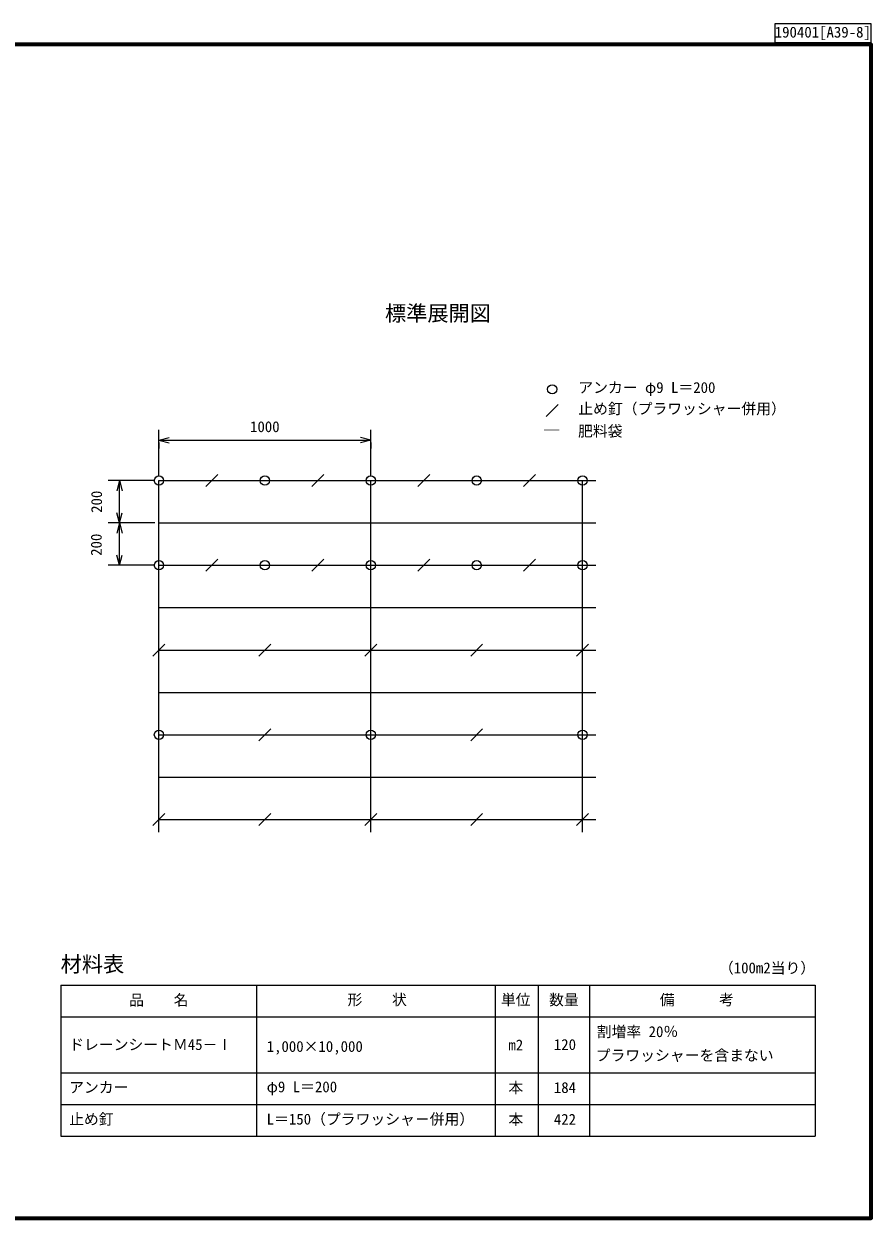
# Model space of a CAD drawing. Units: millimetres, scale not verified. Extents: x 200 to 8200, y 200 to 5838.
# Drawn here: x 4200 to 8200, y 200 to 5838 of the extents above; entities that cross this region are included whole.
import ezdxf
from ezdxf.enums import TextEntityAlignment as Align

# ---------------------------------------------------------------- set-up
doc = ezdxf.new("R2010")
doc.units = ezdxf.units.MM
doc.header["$LTSCALE"] = 20
for name, color, linetype, lineweight in [('C-DOC', 3, 'Continuous', 25), ('C-MTR-FRAM', 5, 'Continuous', 25), ('C-MTR-LINE', 5, 'Continuous', 13), ('C-STR', 7, 'Continuous', 25), ('C-STR-DIM', 1, 'Continuous', 13), ('C-STR-TXT', 7, 'Continuous', 25), ('C-TTL', 2, 'Continuous', 70)]:
    doc.layers.add(name, color=color, linetype=linetype, lineweight=lineweight)
for name, color, linetype in [('C-MTR', 5, 'Continuous'), ('C-MTR-TXT', 5, 'Continuous'), ('C-TTL-TXT', 7, 'Continuous')]:
    doc.layers.add(name, color=color, linetype=linetype)
doc.styles.add('ＭＳ ゴシック', font='')
doc.styles.get('ＭＳ ゴシック').set_extended_font_data('MS Gothic')

msp = doc.modelspace()

# ---------------------------------------------------------------- linework, layer by layer
at = {"layer": 'C-DOC'}
for p, q in [((8200, 5838), (7745, 5838)), ((7745, 5838), (7745, 5750)), ((8200, 5750), (8200, 5838)), ((7745, 5750), (8200, 5750))]:
    msp.add_line(p, q, dxfattribs=at)
at = {"layer": 'C-MTR-FRAM'}
for p, q in [((4373.68, 1300.35), (4373.68, 586.28)), ((4373.68, 1300.35), (7936.4, 1300.35)), ((7936.4, 1300.35), (7936.4, 586.28)), ((4373.68, 586.28), (7936.4, 586.28))]:
    msp.add_line(p, q, dxfattribs=at)
at = {"layer": 'C-MTR-LINE'}
for p, q in [((5298.65, 1300.35), (5298.65, 586.28)), ((6424.91, 1300.35), (6424.91, 586.28)), ((6628.5, 1300.35), (6628.5, 586.28)), ((6870.26, 1300.35), (6870.26, 586.28)), ((4373.68, 1150.35), (7936.4, 1150.35)), ((4373.68, 886.28), (7936.4, 886.28)), ((4373.68, 736.28), (7936.4, 736.28))]:
    msp.add_line(p, q, dxfattribs=at)
at = {"layer": 'C-STR'}
for p, q in [((4837.74, 2022.03), (4837.74, 3682.03)), ((5059.46, 3653.74), (5116.02, 3710.31)), ((5559.46, 3653.74), (5616.02, 3710.31)), ((5837.74, 2022.03), (5837.74, 3682.03)), ((6059.46, 3653.74), (6116.02, 3710.31)), ((6559.46, 3653.74), (6616.02, 3710.31)), ((6837.74, 2022.03), (6837.74, 3682.03)), ((5059.46, 3253.74), (5116.02, 3310.31)), ((5559.46, 3253.74), (5616.02, 3310.31)), ((6059.46, 3253.74), (6116.02, 3310.31)), ((6559.46, 3253.74), (6616.02, 3310.31)), ((4809.46, 2853.74), (4866.02, 2910.31)), ((5309.46, 2853.74), (5366.02, 2910.31)), ((5809.46, 2853.74), (5866.02, 2910.31)), ((6309.46, 2853.74), (6366.02, 2910.31)), ((6809.46, 2853.74), (6866.02, 2910.31)), ((5309.46, 2453.74), (5366.02, 2510.31)), ((6309.46, 2453.74), (6366.02, 2510.31)), ((4809.46, 2053.74), (4866.02, 2110.31)), ((5309.46, 2053.74), (5366.02, 2110.31)), ((5809.46, 2053.74), (5866.02, 2110.31)), ((6309.46, 2053.74), (6366.02, 2110.31)), ((6809.46, 2053.74), (6866.02, 2110.31))]:
    msp.add_line(p, q, dxfattribs=at)
at = {"layer": 'C-STR', "color": 3}
for p, q in [((4837.74, 3682.03), (6900.74, 3682.03)), ((4837.74, 3482.03), (6900.74, 3482.03)), ((4837.74, 3282.03), (6900.74, 3282.03)), ((4837.74, 3082.03), (6900.74, 3082.03)), ((4837.74, 2882.03), (6900.74, 2882.03)), ((4837.74, 2682.03), (6900.74, 2682.03)), ((4837.74, 2482.03), (6900.74, 2482.03)), ((4837.74, 2282.03), (6900.74, 2282.03)), ((4837.74, 2082.03), (6900.74, 2082.03))]:
    msp.add_line(p, q, dxfattribs=at)
at = {"layer": 'C-STR'}
for centre in [(4837.74, 3682.03), (5337.74, 3682.03), (5837.74, 3682.03), (6337.74, 3682.03), (6837.74, 3682.03), (4837.74, 3282.03), (5337.74, 3282.03), (5837.74, 3282.03), (6337.74, 3282.03), (6837.74, 3282.03), (4837.74, 2482.03), (5837.74, 2482.03), (6837.74, 2482.03)]:
    msp.add_circle(centre, 22, dxfattribs=at)
at = {"layer": 'C-STR-DIM'}
for p, q in [((4837.74, 3702.03), (4837.74, 3922.03)), ((5837.74, 3702.03), (5837.74, 3922.03)), ((4837.74, 3873.03), (4886.04, 3885.97)), ((4837.74, 3873.03), (4886.04, 3860.09)), ((4837.74, 3873.03), (5837.74, 3873.03)), ((4837.74, 3862.03), (4837.74, 3833.03)), ((5837.74, 3873.03), (5789.44, 3885.97)), ((5837.74, 3873.03), (5789.44, 3860.09)), ((5837.74, 3862.03), (5837.74, 3833.03)), ((4817.74, 3682.03), (4597.74, 3682.03)), ((4651.13, 3682.03), (4638.19, 3633.73)), ((4651.13, 3682.03), (4664.07, 3633.73)), ((4651.13, 3482.03), (4651.13, 3682.03)), ((4651.13, 3482.03), (4638.19, 3530.32)), ((4651.13, 3482.03), (4664.07, 3530.32)), ((4817.74, 3482.03), (4597.74, 3482.03)), ((4651.13, 3482.03), (4638.19, 3433.73)), ((4651.13, 3282.03), (4651.13, 3482.03)), ((4651.13, 3482.03), (4664.07, 3433.73)), ((4651.13, 3282.03), (4638.19, 3330.32)), ((4651.13, 3282.03), (4664.07, 3330.32)), ((4817.74, 3282.03), (4597.74, 3282.03))]:
    msp.add_line(p, q, dxfattribs=at)
at = {"layer": 'C-STR-TXT'}
msp.add_line((6666.44, 3984.44), (6723, 4041.01), dxfattribs=at)
msp.add_circle((6694.72, 4112.73), 22, dxfattribs=at)
at = {"layer": 'C-TTL'}
msp.add_lwpolyline([(200, 200), (8200, 200), (8200, 5740), (200, 5740)], close=True, dxfattribs=at)

# ---------------------------------------------------------------- texts
at = {"layer": 'C-DOC', "style": 'ＭＳ ゴシック'}
msp.add_text('190401[A39-8]', height=51.32, dxfattribs=at).set_placement((7745, 5758), align=Align.BOTTOM_LEFT)
at = {"layer": 'C-MTR', "style": 'ＭＳ ゴシック'}
msp.add_text('材料表', height=73.31, dxfattribs=at).set_placement((4373.68, 1340.35), align=Align.BOTTOM_LEFT)
at = {"layer": 'C-MTR-TXT', "style": 'ＭＳ ゴシック'}
for s, p in [('（100m2当り）', (7481.4, 1340.35)), ('\u3000品\u3000\u3000名\u3000', (4627.13, 1188.35)), ('\u3000形\u3000\u3000状\u3000', (5658.07, 1190.37)), ('\u3000備\u3000\u3000\u3000考\u3000', (7132.1, 1189.7)), ('割増率 20％', (6904.56, 1039.35)), ('ドレーンシートＭ45－Ⅰ', (4413.68, 978.38)), ('1,000×10,000', (5346.3, 969.4)), ('プラワッシャーを含まない', (6899.67, 927.42)), ('アンカー', (4413.68, 776.28)), ('φ9 L＝200', (5346.3, 778.71)), ('止め釘', (4413.68, 626.28)), ('L＝150（プラワッシャ－併用）', (5346.3, 626.28))]:
    msp.add_text(s, height=51.32, dxfattribs=at).set_placement(p, align=Align.BOTTOM_LEFT)
for s, p in [('単位', (6522.5, 1190.35)), ('数量', (6749.54, 1189.35)), ('m2', (6522.5, 976.38)), ('本', (6522.5, 775.28)), ('本', (6522.5, 625.28))]:
    msp.add_text(s, height=51.32, dxfattribs=at).set_placement(p, align=Align.BOTTOM_CENTER)
for s, p in [('120', (6806.85, 978.38)), ('184', (6806.85, 775.28)), ('422', (6806.85, 625.28))]:
    msp.add_text(s, height=51.32, dxfattribs=at).set_placement(p, align=Align.BOTTOM_RIGHT)
at = {"layer": 'C-STR-DIM', "color": 7, "style": 'ＭＳ ゴシック'}
msp.add_text('1000', height=51.32, dxfattribs=at).set_placement((5267.74, 3895.23), align=Align.BOTTOM_LEFT)
for p in [(4584.13, 3529.53), (4582.63, 3326.68)]:
    msp.add_text('200', height=51.32, rotation=90, dxfattribs=at).set_placement(p, align=Align.BOTTOM_LEFT)
at = {"layer": 'C-STR-TXT', "style": 'ＭＳ ゴシック'}
for s, p in [('アンカー φ9 L＝200', (6817.45, 4080.23)), ('止め釘（プラワッシャー併用）', (6817.45, 3980.23)), ('肥料袋', (6816.18, 3874.58))]:
    msp.add_text(s, height=51.32, dxfattribs=at).set_placement(p, align=Align.BOTTOM_LEFT)
at = {"layer": 'C-STR-TXT', "color": 3, "style": 'ＭＳ ゴシック', "width": 1.2}
msp.add_text('―', height=51.32, dxfattribs=at).set_placement((6650.03, 3878.58), align=Align.BOTTOM_LEFT)
at = {"layer": 'C-TTL-TXT', "style": 'ＭＳ ゴシック'}
msp.add_text('標準展開図', height=73.31, dxfattribs=at).set_placement((5905.04, 4508.43), align=Align.TOP_LEFT)

doc.saveas('drawing.dxf')
